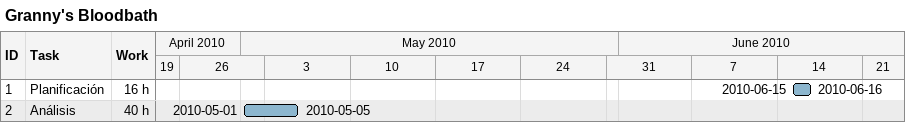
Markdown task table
Granny's Bloodbath

| ID | Task | Start | Finish | Work (h) |
|---|---|---|---|---|
| 1 | Planificación | 2010-06-15 | 2010-06-16 | 16 |
| 2 | Análisis | 2010-05-01 | 2010-05-05 | 40 |
